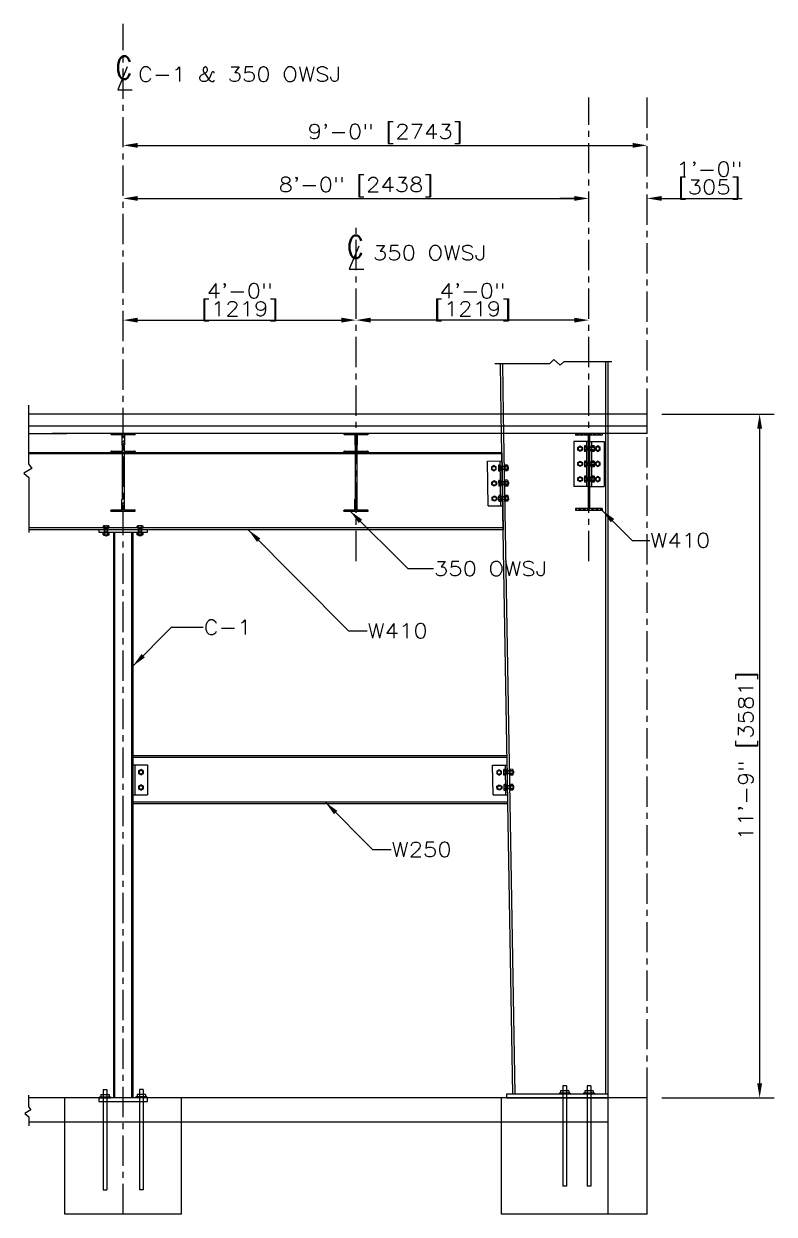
# Model space of a CAD drawing. Header units: inches. Extents: x -44 to 9761, y -1166 to 3580.
# Drawn here: x 7901.7 to 8056.4, y 2902.1 to 3147.6 of the extents above; entities that cross this region are included whole.
import ezdxf

# ---------------------------------------------------------------- set-up
doc = ezdxf.new("R2010")
doc.units = ezdxf.units.IN
doc.header["$MEASUREMENT"] = 0
doc.linetypes.add('CENTER', pattern=[2, 1.25, -0.25, 0.25, -0.25])
doc.linetypes.add('HIDDEN', pattern=[0.375, 0.25, -0.125])
doc.layers.get('0').update_dxf_attribs({"linetype": 'CONTINUOUS'})
doc.layers.get('DEFPOINTS').update_dxf_attribs({"linetype": 'CONTINUOUS'})
for name, color, linetype in [('Arch_Section_Truss', 45, 'CONTINUOUS'), ('C-241-1', 241, 'CONTINUOUS'), ('Center', 251, 'CENTER'), ('LAYER131A', 131, 'CONTINUOUS'), ('Section-Stiffener', 2, 'CONTINUOUS'), ('Struc_Section_BP', 135, 'CONTINUOUS'), ('Struc_Section_Conc', 71, 'CONTINUOUS'), ('Struc_Section_Dim', 5, 'CONTINUOUS'), ('Struc_Section_MachineBolt', 133, 'CONTINUOUS'), ('Struc_Section_PreEngCol', 150, 'CONTINUOUS'), ('Struc_Section_Steel', 11, 'CONTINUOUS'), ('Struc_Steel_Beam', 22, 'CONTINUOUS'), ('TEXT', 4, 'CONTINUOUS')]:
    doc.layers.add(name, color=color, linetype=linetype)
doc.styles.add('ROMANS', font='ROMANS.SHX', dxfattribs={"width": 0.8})
doc.styles.add('ROMANS-115', font='romans.shx', dxfattribs={"width": 1.15})
doc.dimstyles.new('48-ROMANS-115', dxfattribs={"dimtxt": 3, "dimasz": 3, "dimexe": 3, "dimexo": 3, "dimgap": 0.0625, "dimtad": 1, "dimdec": 4, "dimzin": 1, "dimdsep": 46, "dimlunit": 4, "dimtxsty": 'ROMANS-115', "dimcen": 0.0625, "dimclrd": 256, "dimclre": 256, "dimclrt": 256, "dimadec": 0, "dimazin": 0, "dimtfac": 1, "dimtdec": 4, "dimtofl": 0, "dimtmove": 0, "dimatfit": 0, "dimfxl": 1, "dimfrac": 2, "dimtolj": 1, "dimtzin": 0, "dimarcsym": 0})
doc.dimstyles.new('Copy of 48-ROMANS-115-BPV', dxfattribs={"dimtxt": 3, "dimasz": 3, "dimexe": 3, "dimexo": 3, "dimgap": 0.0625, "dimtad": 1, "dimdec": 4, "dimzin": 1, "dimdsep": 46, "dimlunit": 4, "dimtxsty": 'ROMANS-115', "dimcen": 0.0625, "dimclrd": 256, "dimclre": 256, "dimclrt": 256, "dimadec": 0, "dimazin": 0, "dimtfac": 1, "dimtdec": 4, "dimtofl": 0, "dimtmove": 0, "dimatfit": 0, "dimfxl": 1, "dimfrac": 2, "dimtolj": 1, "dimtzin": 0, "dimarcsym": 0})

# ---------------------------------------------------------------- blocks, each defined once
blk = doc.blocks.new('*D47')
at = {"layer": 'DEFPOINTS', "color": 0, "transparency": 16777216}
for p in [(8030.19, 3122.55), (7922.19, 3121.15), (8030.19, 3121.15)]:
    blk.add_point(p, dxfattribs=at)
at = {"layer": 'Struc_Section_Dim', "lineweight": -2, "transparency": 16777216}
blk.add_line((7925.19, 3122.55), (8027.19, 3122.55), dxfattribs=at)
at = {"layer": 'Struc_Section_Dim', "transparency": 16777216}
for points in [[(7925.19, 3123.05), (7925.19, 3122.05), (7922.19, 3122.55)], [(8027.19, 3123.05), (8027.19, 3122.05), (8030.19, 3122.55)]]:
    blk.add_solid(points, dxfattribs=at)
at = {"layer": 'Struc_Section_Dim', "transparency": 16777216, "insert": (7976.19, 3124.9), "char_height": 3, "attachment_point": 5, "style": 'ROMANS-115'}
blk.add_mtext('\\A1;9\'-0" [2743]', dxfattribs=at)
blk = doc.blocks.new('OWSJ')
at = {"layer": 'Arch_Section_Truss'}
h = blk.add_hatch(dxfattribs=at)
h.set_pattern_fill('STEEL', color=251, scale=8, style=0)
h.set_pattern_definition([(45, (-5931.7465, -886.3496), (-0.70710678, 0.70710678), []), (45, (-5931.7465, -885.8496), (-0.70710678, 0.70710678), [])])
h.paths.add_polyline_path([(-0.25, 13.62, 0.414214), (-0.12, 13.5), (0.12, 13.5, 0.414214), (0.25, 13.62), (0.25, 15.75), (2.37, 15.75, 0.414214), (2.5, 15.87), (2.5, 16), (-2.5, 16), (-2.5, 15.87, 0.414214), (-2.38, 15.75), (-0.25, 15.75)])
h.paths.add_polyline_path([(-0.25, 0.25), (-2.38, 0.25, 0.414214), (-2.5, 0.12), (-2.5, 0), (2.5, 0), (2.5, 0.12, 0.414214), (2.37, 0.25), (0.25, 0.25), (0.25, 2.37, 0.414214), (0.12, 2.5), (-0.12, 2.5, 0.414214), (-0.25, 2.37)])
at = {"layer": 'Arch_Section_Truss', "color": 140}
for p, q in [((-2.5, 16), (2.5, 16)), ((-2.5, 16), (-2.5, 15.87)), ((-2.38, 15.75), (-0.25, 15.75)), ((-0.25, 15.75), (-0.25, 13.62)), ((0.25, 15.75), (2.37, 15.75)), ((0.25, 15.75), (0.25, 13.62)), ((2.5, 16), (2.5, 15.87)), ((-2.38, 12.37), (-0.19, 12.37)), ((-0.19, 13.52), (-0.19, 2.48)), ((-0.19, 13.52), (-0.19, 12.37)), ((-0.12, 13.5), (0.12, 13.5)), ((0.19, 13.52), (0.19, 2.48)), ((0.19, 13.52), (0.19, 12.37)), ((0.19, 12.37), (2.37, 12.37)), ((-2.5, 12.25), (-2.5, 12)), ((-2.5, 12), (-0.19, 12)), ((0.19, 12), (2.5, 12)), ((2.5, 12.25), (2.5, 12)), ((-0.12, 2.5), (0.12, 2.5)), ((-2.5, 0), (-2.5, 0.12)), ((-2.5, 0), (2.5, 0)), ((-2.38, 0.25), (-0.25, 0.25)), ((-0.25, 0.25), (-0.25, 2.37)), ((0.25, 0.25), (0.25, 2.37)), ((0.25, 0.25), (2.37, 0.25)), ((2.5, 0), (2.5, 0.12))]:
    blk.add_line(p, q, dxfattribs=at)
for centre, start, end in [((-2.38, 15.87), 180, 270), ((2.37, 15.87), 270, 0), ((-2.38, 12.25), 90, 180), ((-0.12, 13.62), 180, 270), ((0.12, 13.62), 270, 0), ((2.37, 12.25), 0, 90), ((-0.12, 2.37), 90, 180), ((0.12, 2.37), 0, 90), ((-2.38, 0.12), 90, 180), ((2.37, 0.12), 0, 90)]:
    blk.add_arc(centre, 0.125, start, end, dxfattribs=at)
blk = doc.blocks.new('*D48')
at = {"layer": 'DEFPOINTS', "color": 0, "transparency": 16777216}
for p in [(7922.19, 3111.92), (8018.19, 3111.92), (8018.19, 3111.61)]:
    blk.add_point(p, dxfattribs=at)
at = {"layer": 'Struc_Section_Dim', "lineweight": -2, "transparency": 16777216}
blk.add_line((7925.19, 3111.61), (8015.19, 3111.61), dxfattribs=at)
at = {"layer": 'Struc_Section_Dim', "transparency": 16777216}
for points in [[(7925.19, 3112.11), (7925.19, 3111.11), (7922.19, 3111.61)], [(8015.19, 3112.11), (8015.19, 3111.11), (8018.19, 3111.61)]]:
    blk.add_solid(points, dxfattribs=at)
at = {"layer": 'Struc_Section_Dim', "transparency": 16777216, "insert": (7970.19, 3113.96), "char_height": 3, "attachment_point": 5, "style": 'ROMANS-115'}
blk.add_mtext('\\A1;8\'-0" [2438]', dxfattribs=at)
blk = doc.blocks.new('*D49')
at = {"layer": 'DEFPOINTS', "color": 0, "transparency": 16777216}
for p in [(8018.19, 3111.61), (8030.19, 3111.61), (8030.19, 3111.61)]:
    blk.add_point(p, dxfattribs=at)
at = {"layer": 'Struc_Section_Dim', "lineweight": -2, "transparency": 16777216}
for p, q in [((8015.19, 3111.61), (8012.19, 3111.61)), ((8033.19, 3111.61), (8049.78, 3111.61))]:
    blk.add_line(p, q, dxfattribs=at)
at = {"layer": 'Struc_Section_Dim', "transparency": 16777216}
for points in [[(8015.19, 3112.11), (8015.19, 3111.11), (8018.19, 3111.61)], [(8033.19, 3112.11), (8033.19, 3111.11), (8030.19, 3111.61)]]:
    blk.add_solid(points, dxfattribs=at)
at = {"layer": 'Struc_Section_Dim', "transparency": 16777216, "char_height": 3, "attachment_point": 5, "style": 'ROMANS-115'}
for s, insert in [('\\A1;1\'-0"', (8042.98, 3117.65)), ('\\A1;[305]', (8042.98, 3113.46))]:
    blk.add_mtext(s, dxfattribs=dict(at, insert=insert))
blk = doc.blocks.new('Hex Nut - 10 mm side')
at = {"color": 0, "linetype": 'Continuous'}
for p, q in [((-9.2, -6.8), (-9.2, 6.8)), ((-0.7, 9.1), (-8.5, 9.1)), ((-0.7, 4.5), (-8.5, 4.5)), ((0, -6.8), (0, 6.8)), ((-0.7, -4.5), (-8.5, -4.5)), ((-0.7, -9.1), (-8.5, -9.1))]:
    blk.add_line(p, q, dxfattribs=at)
for centre, radius, start, end in [((-5, 6.8), 4.19, 147.1328, 212.8672), ((6.6, 0), 15.7, 163.2214, 196.7786), ((-4.2, 6.8), 4.19, 327.1328, 32.8672), ((-15.7, 0), 15.7, 343.2214, 16.7787), ((-5, -6.8), 4.19, 147.1328, 212.8672), ((-4.2, -6.8), 4.19, 327.1328, 32.8672)]:
    blk.add_arc(centre, radius, start, end, dxfattribs=at)
blk = doc.blocks.new('MachBolt')
at = {"layer": 'C-241-1', "color": 133, "linetype": 'HIDDEN', "ltscale": 0.05}
for p, q in [((-0.6, 1.62), (-0.6, 1.97)), ((-0.6, 1.62), (0.6, 1.62)), ((-0.47, 1.62), (-0.6, 1.62)), ((-0.47, 1.58), (-0.47, 1.62)), ((-0.47, 1.58), (0.47, 1.58)), ((-0.45, 2.01), (0.45, 2.01)), ((-0.32, 1.44), (0.32, 1.44)), ((-0.32, 0.11), (0.32, 0.11)), ((-0.22, 0), (-0.32, 0.11)), ((-0.3, 1.62), (-0.3, 1.97)), ((-0.22, 0), (0.22, 0)), ((0.22, 0), (0.32, 0.11)), ((0.3, 1.62), (0.3, 1.97)), ((0.47, 1.62), (0.6, 1.62)), ((0.47, 1.58), (0.47, 1.62)), ((0.6, 1.62), (0.6, 1.97))]:
    blk.add_line(p, q, dxfattribs=at)
at = {"layer": 'C-241-1', "color": 133, "linetype": 'HIDDEN', "ltscale": 0.5}
for p, q in [((-0.32, 0.11), (-0.32, 1.58)), ((-0.22, 0.11), (-0.22, 1.44)), ((0.22, 0.11), (0.22, 1.44)), ((0.32, 0.11), (0.32, 1.58))]:
    blk.add_line(p, q, dxfattribs=at)
at = {"layer": 'C-241-1', "color": 133, "linetype": 'HIDDEN', "ltscale": 0.05}
for centre, radius, start, end in [((-0.45, 1.74), 0.275, 57.1328, 122.8672), ((0, 0.98), 1.03, 73.2213, 106.7787), ((0.45, 1.74), 0.275, 57.1328, 122.8672)]:
    blk.add_arc(centre, radius, start, end, dxfattribs=at)
at = {"layer": 'C-241-1', "color": 133, "linetype": 'HIDDEN', "ltscale": 0.05, "xscale": 0.0656166666658464, "yscale": 0.0656166666658464, "zscale": 0.0656166666658464, "rotation": 270}
blk.add_blockref('Hex Nut - 10 mm side', (0, 0.11), dxfattribs=at)
blk = doc.blocks.new('outstandingconn1')
at = {"layer": 'Struc_Section_MachineBolt', "ltscale": 2}
for points in [[(1.2, 4.36), (1.69, 4.08), (2.18, 4.36), (2.18, 4.92), (1.69, 5.2), (1.2, 4.92)], [(1.2, 1.22), (1.69, 0.94), (2.18, 1.22), (2.18, 1.78), (1.69, 2.06), (1.2, 1.78)]]:
    blk.add_lwpolyline(points, close=True, dxfattribs=at)
for centre in [(1.69, 4.64), (1.69, 1.5)]:
    blk.add_circle(centre, 0.375, dxfattribs=at)
at = {"layer": 'Struc_Section_Steel', "color": 131, "ltscale": 2}
for p, q in [((0, 6.14), (3, 6.14)), ((0, 6.14), (0, 0)), ((0.38, 6.14), (0.38, 0)), ((3, 6.14), (3, 0)), ((0, 0), (3, 0))]:
    blk.add_line(p, q, dxfattribs=at)
blk = doc.blocks.new('outstandingconn2')
at = {"layer": 'Struc_Section_MachineBolt', "ltscale": 2}
for points in [[(-1.2, 7.5), (-1.69, 7.22), (-2.18, 7.5), (-2.18, 8.06), (-1.69, 8.34), (-1.2, 8.06)], [(-1.2, 4.36), (-1.69, 4.08), (-2.18, 4.36), (-2.18, 4.92), (-1.69, 5.2), (-1.2, 4.92)], [(-1.2, 1.22), (-1.69, 0.94), (-2.18, 1.22), (-2.18, 1.78), (-1.69, 2.06), (-1.2, 1.78)]]:
    blk.add_lwpolyline(points, close=True, dxfattribs=at)
for centre in [(-1.69, 7.78), (-1.69, 4.64), (-1.69, 1.5)]:
    blk.add_circle(centre, 0.375, dxfattribs=at)
at = {"layer": 'Struc_Section_Steel', "color": 131, "ltscale": 2}
for p, q in [((-3, 9.28), (-3, 0)), ((0, 9.28), (-3, 9.28)), ((-0.38, 9.28), (-0.38, 0)), ((0, 9.28), (0, 0)), ((0, 0), (-3, 0))]:
    blk.add_line(p, q, dxfattribs=at)
blk = doc.blocks.new('CLMARK')
at = {"layer": 'TEXT'}
for p, q in [((1.52, 4.57), (-3.55, -7.61)), ((-3.55, -7.61), (4.06, -7.61))]:
    blk.add_line(p, q, dxfattribs=at)
at = {"layer": 'TEXT', "style": 'ROMANS', "width": 0.8}
blk.add_text('C', height=12, dxfattribs=at).set_placement((-4.59, -1.9))
blk = doc.blocks.new('*D18')
at = {"layer": 'DEFPOINTS', "color": 0, "transparency": 16777216}
for p in [(7970.19, 3086.51), (7922.19, 3083.05), (7970.19, 3083.05)]:
    blk.add_point(p, dxfattribs=at)
at = {"layer": 'Struc_Section_Dim', "lineweight": -2, "transparency": 16777216}
blk.add_line((7925.19, 3086.51), (7967.19, 3086.51), dxfattribs=at)
at = {"layer": 'Struc_Section_Dim', "transparency": 16777216}
for points in [[(7925.19, 3087.01), (7925.19, 3086.01), (7922.19, 3086.51)], [(7967.19, 3087.01), (7967.19, 3086.01), (7970.19, 3086.51)]]:
    blk.add_solid(points, dxfattribs=at)
at = {"layer": 'Struc_Section_Dim', "transparency": 16777216, "char_height": 3, "attachment_point": 5, "style": 'ROMANS-115'}
for s, insert in [('\\A1;4\'-0"', (7946.19, 3092.55)), ('\\A1;[1219]', (7946.19, 3088.36))]:
    blk.add_mtext(s, dxfattribs=dict(at, insert=insert))
blk = doc.blocks.new('*D19')
at = {"layer": 'DEFPOINTS', "color": 0, "transparency": 16777216}
for p in [(7970.19, 3086.51), (7970.19, 3083.05), (8018.19, 3083.05)]:
    blk.add_point(p, dxfattribs=at)
at = {"layer": 'Struc_Section_Dim', "lineweight": -2, "transparency": 16777216}
blk.add_line((8015.19, 3086.51), (7973.19, 3086.51), dxfattribs=at)
at = {"layer": 'Struc_Section_Dim', "transparency": 16777216}
for points in [[(7973.19, 3087.01), (7973.19, 3086.01), (7970.19, 3086.51)], [(8015.19, 3087.01), (8015.19, 3086.01), (8018.19, 3086.51)]]:
    blk.add_solid(points, dxfattribs=at)
at = {"layer": 'Struc_Section_Dim', "transparency": 16777216, "char_height": 3, "attachment_point": 5, "style": 'ROMANS-115'}
for s, insert in [('\\A1;4\'-0"', (7994.19, 3092.55)), ('\\A1;[1219]', (7994.19, 3088.36))]:
    blk.add_mtext(s, dxfattribs=dict(at, insert=insert))
blk = doc.blocks.new('*D29')
at = {"layer": 'DEFPOINTS', "color": 0, "transparency": 16777216}
for p in [(8030.19, 3067.14), (8030.19, 2926.14), (8053.37, 2926.14)]:
    blk.add_point(p, dxfattribs=at)
at = {"layer": 'Section-Stiffener', "lineweight": -2, "transparency": 16777216}
for p, q in [((8033.19, 3067.14), (8056.37, 3067.14)), ((8053.37, 3064.14), (8053.37, 2929.14)), ((8033.19, 2926.14), (8056.37, 2926.14))]:
    blk.add_line(p, q, dxfattribs=at)
at = {"layer": 'Section-Stiffener', "transparency": 16777216}
for points in [[(8052.87, 3064.14), (8053.87, 3064.14), (8053.37, 3067.14)], [(8052.87, 2929.14), (8053.87, 2929.14), (8053.37, 2926.14)]]:
    blk.add_solid(points, dxfattribs=at)
at = {"layer": 'Section-Stiffener', "transparency": 16777216, "insert": (8051.02, 2996.64), "char_height": 3, "attachment_point": 5, "rotation": 90, "style": 'ROMANS-115'}
blk.add_mtext('\\A1;11\'-9" [3581]', dxfattribs=at)

msp = doc.modelspace()

# ---------------------------------------------------------------- hatches: boundary and pattern name
at = {"layer": 'Struc_Steel_Beam'}
h = msp.add_hatch(dxfattribs=at)
h.set_pattern_fill('STEEL', color=256, scale=5, style=0)
h.set_pattern_definition([(135, (8178.1083, 3079.0992), (0.4419417, 0.4419417), []), (135, (8178.1083, 3079.4117), (0.4419417, 0.4419417), [])])
h.paths.add_polyline_path([(8020.93554, 3063.1448), (8020.93554, 3062.7698), (8018.31054, 3062.7698), (8018.31054, 3047.6448), (8020.93554, 3047.6448), (8020.93554, 3047.2698), (8018.18554, 3047.2698), (8018.18554, 3063.1448)])
h.paths.add_polyline_path([(8015.43554, 3062.7698), (8015.43554, 3063.1448), (8018.18554, 3063.1448), (8018.18554, 3047.2698), (8015.43554, 3047.2698), (8015.43554, 3047.6448), (8018.06054, 3047.6448), (8018.06054, 3062.7698)])

# ---------------------------------------------------------------- linework, layer by layer
at = {"layer": 'C-241-1', "ltscale": 0.05}
for p, q in [((8017.25736, 3060.44225), (8017.25736, 3059.54736)), ((8017.64679, 3060.5914), (8017.30136, 3060.5914)), ((8017.64679, 3060.2931), (8017.30136, 3060.2931)), ((8017.64679, 3059.69651), (8017.30136, 3059.69651)), ((8017.64679, 3059.39821), (8017.30136, 3059.39821)), ((8017.64679, 3060.5914), (8017.64679, 3059.39821)), ((8017.64679, 3060.46626), (8017.64679, 3060.5914)), ((8017.68554, 3060.46626), (8017.64679, 3060.46626)), ((8017.64679, 3059.52335), (8017.64679, 3059.39821)), ((8017.68554, 3059.52335), (8017.64679, 3059.52335)), ((8017.68554, 3060.46626), (8017.68554, 3059.52335)), ((8017.83085, 3060.31772), (8017.83085, 3059.67189)), ((8019.28617, 3060.31772), (8019.28617, 3059.67189)), ((8019.39273, 3060.21116), (8019.28617, 3060.31772)), ((8019.39273, 3059.77845), (8019.28617, 3059.67189)), ((8019.39273, 3060.21116), (8019.39273, 3059.77845)), ((7999.52481, 3056.42959), (7999.54009, 3055.53483)), ((7999.91164, 3056.58537), (7999.56625, 3056.57947)), ((7999.91673, 3056.28711), (7999.57135, 3056.28122)), ((7999.91164, 3056.58537), (7999.93201, 3055.39235)), ((7999.91378, 3056.46025), (7999.91164, 3056.58537)), ((7999.95252, 3056.46091), (7999.91378, 3056.46025)), ((7999.95252, 3056.46091), (7999.96862, 3055.51813)), ((8000.10035, 3056.31487), (8000.11137, 3055.66913)), ((8001.43047, 3056.33758), (8001.44149, 3055.69185)), ((8001.53883, 3056.23286), (8001.43047, 3056.33758)), ((8001.53883, 3056.23286), (8001.54622, 3055.80021)), ((8017.25736, 3057.30225), (8017.25736, 3056.40736)), ((8017.64679, 3057.4514), (8017.30136, 3057.4514)), ((8017.64679, 3057.1531), (8017.30136, 3057.1531)), ((8017.64679, 3056.55651), (8017.30136, 3056.55651)), ((8017.64679, 3056.25821), (8017.30136, 3056.25821)), ((8017.64679, 3057.4514), (8017.64679, 3056.25821)), ((8017.64679, 3057.32626), (8017.64679, 3057.4514)), ((8017.68554, 3057.32626), (8017.64679, 3057.32626)), ((8017.64679, 3056.38335), (8017.64679, 3056.25821)), ((8017.68554, 3056.38335), (8017.64679, 3056.38335)), ((8017.68554, 3057.32626), (8017.68554, 3056.38335)), ((8017.83085, 3057.17772), (8017.83085, 3056.53189)), ((8019.28617, 3057.17772), (8019.28617, 3056.53189)), ((8019.39273, 3057.07116), (8019.28617, 3057.17772)), ((8019.39273, 3056.63845), (8019.28617, 3056.53189)), ((8019.39273, 3057.07116), (8019.39273, 3056.63845)), ((7999.92692, 3055.69061), (7999.58153, 3055.68471)), ((7999.93201, 3055.39235), (7999.58662, 3055.38645)), ((7999.96862, 3055.51813), (7999.92988, 3055.51747)), ((7999.92988, 3055.51747), (7999.93201, 3055.39235)), ((8001.54622, 3055.80021), (8001.44149, 3055.69185)), ((8017.25736, 3054.16225), (8017.25736, 3053.26736)), ((8017.64679, 3054.3114), (8017.30136, 3054.3114)), ((8017.64679, 3054.0131), (8017.30136, 3054.0131)), ((8017.64679, 3054.3114), (8017.64679, 3053.11821)), ((8017.64679, 3054.18626), (8017.64679, 3054.3114)), ((8017.68554, 3054.18626), (8017.64679, 3054.18626)), ((8017.68554, 3054.18626), (8017.68554, 3053.24335)), ((8017.83085, 3054.03772), (8017.83085, 3053.39189)), ((8019.28617, 3054.03772), (8019.28617, 3053.39189)), ((8019.39273, 3053.93116), (8019.28617, 3054.03772)), ((8019.39273, 3053.93116), (8019.39273, 3053.49845)), ((7999.57816, 3053.30505), (7999.59344, 3052.41029)), ((7999.96499, 3053.46082), (7999.61961, 3053.45492)), ((7999.97009, 3053.16257), (7999.6247, 3053.15667)), ((7999.98027, 3052.56606), (7999.63489, 3052.56016)), ((7999.98537, 3052.26781), (7999.63998, 3052.26191)), ((7999.96499, 3053.46082), (7999.98537, 3052.26781)), ((7999.96713, 3053.3357), (7999.96499, 3053.46082)), ((8000.00587, 3053.33637), (7999.96713, 3053.3357)), ((8000.02197, 3052.39359), (7999.98323, 3052.39293)), ((7999.98323, 3052.39293), (7999.98537, 3052.26781)), ((8000.00587, 3053.33637), (8000.02197, 3052.39359)), ((8000.1537, 3053.19033), (8000.16473, 3052.54459)), ((8001.48382, 3053.21304), (8001.49485, 3052.5673)), ((8001.59219, 3053.10831), (8001.48382, 3053.21304)), ((8001.59957, 3052.67567), (8001.49485, 3052.5673)), ((8001.59219, 3053.10831), (8001.59957, 3052.67567)), ((8017.64679, 3053.41651), (8017.30136, 3053.41651)), ((8017.64679, 3053.11821), (8017.30136, 3053.11821)), ((8017.64679, 3053.24335), (8017.64679, 3053.11821)), ((8017.68554, 3053.24335), (8017.64679, 3053.24335)), ((8019.39273, 3053.49845), (8019.28617, 3053.39189)), ((7999.64679, 3049.28574), (7999.63151, 3050.1805)), ((8000.01835, 3050.33628), (7999.67296, 3050.33038)), ((8000.02344, 3050.03802), (7999.67805, 3050.03213)), ((8000.03363, 3049.44152), (7999.68824, 3049.43562)), ((8000.03872, 3049.14326), (7999.69333, 3049.13737)), ((8000.03872, 3049.14326), (8000.01835, 3050.33628)), ((8000.02048, 3050.21116), (8000.01835, 3050.33628)), ((8000.05923, 3050.21182), (8000.02048, 3050.21116)), ((8000.07533, 3049.26904), (8000.03658, 3049.26838)), ((8000.03658, 3049.26838), (8000.03872, 3049.14326)), ((8000.07533, 3049.26904), (8000.05923, 3050.21182)), ((8000.21808, 3049.42004), (8000.20706, 3050.06578)), ((8001.5482, 3049.44276), (8001.53717, 3050.08849)), ((8001.64554, 3049.98377), (8001.53717, 3050.08849)), ((8001.65293, 3049.55112), (8001.5482, 3049.44276)), ((8001.65293, 3049.55112), (8001.64554, 3049.98377)), ((7925.08895, 3043.68355), (7925.08895, 3044.02899)), ((7926.13299, 3044.07299), (7925.2381, 3044.07299)), ((7925.38725, 3043.68355), (7925.38725, 3044.02899)), ((7925.98384, 3043.68355), (7925.98384, 3044.02899)), ((7926.28214, 3043.68355), (7926.28214, 3044.02899)), ((7926.28214, 3043.68355), (7925.08895, 3043.68355)), ((7925.21409, 3043.68355), (7925.08895, 3043.68355)), ((7925.21409, 3043.6448), (7925.21409, 3043.68355)), ((7926.157, 3043.6448), (7925.21409, 3043.6448)), ((7926.00846, 3043.49949), (7925.36263, 3043.49949)), ((7926.00846, 3042.16918), (7925.36263, 3042.16918)), ((7925.46919, 3042.06262), (7925.36263, 3042.16918)), ((7925.9019, 3042.06262), (7925.46919, 3042.06262)), ((7925.9019, 3042.06262), (7926.00846, 3042.16918)), ((7926.157, 3043.68355), (7926.28214, 3043.68355)), ((7926.157, 3043.6448), (7926.157, 3043.68355)), ((8000.5959, 2993.7039), (8000.61117, 2992.80914)), ((8000.98273, 2993.85968), (8000.63734, 2993.85378)), ((8000.98782, 2993.56143), (8000.64244, 2993.55553)), ((8000.99801, 2992.96492), (8000.65262, 2992.95902)), ((8001.0031, 2992.66667), (8000.65771, 2992.66077)), ((8000.98273, 2993.85968), (8001.0031, 2992.66667)), ((8000.98487, 2993.73456), (8000.98273, 2993.85968)), ((8001.02361, 2993.73522), (8000.98487, 2993.73456)), ((8001.03971, 2992.79245), (8001.00096, 2992.79178)), ((8001.00096, 2992.79178), (8001.0031, 2992.66667)), ((8001.02361, 2993.73522), (8001.03971, 2992.79245)), ((8001.17144, 2993.58918), (8001.18246, 2992.94345)), ((8002.50156, 2993.6119), (8002.51258, 2992.96616)), ((8002.60992, 2993.50717), (8002.50156, 2993.6119)), ((8002.61731, 2993.07453), (8002.51258, 2992.96616)), ((8002.60992, 2993.50717), (8002.61731, 2993.07453)), ((8000.64925, 2990.57936), (8000.66453, 2989.6846)), ((8001.03608, 2990.73514), (8000.6907, 2990.72924)), ((8001.04118, 2990.43688), (8000.69579, 2990.43098)), ((8001.05136, 2989.84037), (8000.70598, 2989.83448)), ((8001.03608, 2990.73514), (8001.05646, 2989.54212)), ((8001.03822, 2990.61002), (8001.03608, 2990.73514)), ((8001.07696, 2990.61068), (8001.03822, 2990.61002)), ((8001.07696, 2990.61068), (8001.09306, 2989.6679)), ((8001.22479, 2990.46464), (8001.23582, 2989.8189)), ((8002.55491, 2990.48735), (8002.56594, 2989.84161)), ((8002.66328, 2990.38263), (8002.55491, 2990.48735)), ((8002.67066, 2989.94998), (8002.56594, 2989.84161)), ((8002.66328, 2990.38263), (8002.67066, 2989.94998)), ((8001.05646, 2989.54212), (8000.71107, 2989.53622)), ((8001.09306, 2989.6679), (8001.05432, 2989.66724)), ((8001.05432, 2989.66724), (8001.05646, 2989.54212))]:
    msp.add_line(p, q, dxfattribs=at)
at = {"layer": 'C-241-1', "ltscale": 0.5}
for p, q in [((8019.28617, 3060.31772), (8017.68554, 3060.31772)), ((8019.28617, 3059.67189), (8017.68554, 3059.67189)), ((8019.28617, 3060.21116), (8017.83085, 3060.21116)), ((8019.28617, 3059.77845), (8017.83085, 3059.77845)), ((8001.43047, 3056.33758), (7999.95506, 3056.31239)), ((8001.43229, 3056.23104), (8000.10217, 3056.20832)), ((8019.28617, 3057.17772), (8017.68554, 3057.17772)), ((8019.28617, 3056.53189), (8017.68554, 3056.53189)), ((8019.28617, 3057.07116), (8017.83085, 3057.07116)), ((8019.28617, 3056.63845), (8017.83085, 3056.63845)), ((8001.44149, 3055.69185), (7999.96608, 3055.66665)), ((8001.43967, 3055.79839), (8000.10956, 3055.77568)), ((8019.28617, 3054.03772), (8017.68554, 3054.03772)), ((8019.28617, 3053.93116), (8017.83085, 3053.93116)), ((8001.48382, 3053.21304), (8000.00841, 3053.18785)), ((8001.49485, 3052.5673), (8000.01944, 3052.54211)), ((8001.48564, 3053.10649), (8000.15552, 3053.08378)), ((8001.49303, 3052.67385), (8000.16291, 3052.65114)), ((8019.28617, 3053.39189), (8017.68554, 3053.39189)), ((8019.28617, 3053.49845), (8017.83085, 3053.49845)), ((8001.53717, 3050.08849), (8000.06176, 3050.0633)), ((8001.5482, 3049.44276), (8000.07279, 3049.41756)), ((8001.53899, 3049.98195), (8000.20888, 3049.95924)), ((8001.54638, 3049.5493), (8000.21626, 3049.52659)), ((7925.36263, 3042.16918), (7925.36263, 3043.6448)), ((7925.46919, 3042.16918), (7925.46919, 3043.49949)), ((7925.9019, 3042.16918), (7925.9019, 3043.49949)), ((7926.00846, 3042.16918), (7926.00846, 3043.6448)), ((8002.50156, 2993.6119), (8001.02615, 2993.5867)), ((8002.51258, 2992.96616), (8001.03717, 2992.94097)), ((8002.50337, 2993.50535), (8001.17326, 2993.48264)), ((8002.51076, 2993.07271), (8001.18064, 2993.04999)), ((8002.55491, 2990.48735), (8001.0795, 2990.46216)), ((8002.56594, 2989.84161), (8001.09053, 2989.81642)), ((8002.55673, 2990.38081), (8001.22661, 2990.35809)), ((8002.56412, 2989.94816), (8001.234, 2989.92545))]:
    msp.add_line(p, q, dxfattribs=at)
at = {"layer": 'C-241-1'}
for p, q in [((8012.80946, 2928.61645), (8012.80946, 2927.57522)), ((8013.56163, 2928.61645), (8012.80946, 2928.61645)), ((8013.56163, 2928.61645), (8013.56163, 2927.57522)), ((8017.80946, 2928.61645), (8017.80946, 2927.57522)), ((8018.56163, 2928.61645), (8017.80946, 2928.61645)), ((8018.56163, 2928.61645), (8018.56163, 2927.57522)), ((7917.31461, 2926.33037), (7919.55647, 2926.33037)), ((7917.31461, 2926.33037), (7917.31461, 2926.1448)), ((7917.31461, 2926.1448), (7919.55647, 2926.1448)), ((7917.56461, 2926.82522), (7919.30647, 2926.82522)), ((7917.56461, 2926.82522), (7917.56461, 2926.33037)), ((7918.05946, 2927.86645), (7918.05946, 2926.82522)), ((7918.05946, 2927.86645), (7918.81163, 2927.86645)), ((7918.81163, 2927.86645), (7918.81163, 2926.82522)), ((7919.30647, 2926.82522), (7919.30647, 2926.33037)), ((7919.55647, 2926.33037), (7919.55647, 2926.1448)), ((7927.05647, 2926.33037), (7924.81461, 2926.33037)), ((7924.81461, 2926.33037), (7924.81461, 2926.1448)), ((7927.05647, 2926.1448), (7924.81461, 2926.1448)), ((7926.80647, 2926.82522), (7925.06461, 2926.82522)), ((7925.06461, 2926.82522), (7925.06461, 2926.33037)), ((7925.55946, 2927.86645), (7925.55946, 2926.82522)), ((7926.31163, 2927.86645), (7925.55946, 2927.86645)), ((7926.31163, 2927.86645), (7926.31163, 2926.82522)), ((7926.80647, 2926.82522), (7926.80647, 2926.33037)), ((7927.05647, 2926.33037), (7927.05647, 2926.1448)), ((8014.30647, 2927.08037), (8012.06461, 2927.08037)), ((8012.06461, 2927.08037), (8012.06461, 2926.8948)), ((8014.30647, 2926.8948), (8012.06461, 2926.8948)), ((8014.05647, 2927.57522), (8012.31461, 2927.57522)), ((8012.31461, 2927.57522), (8012.31461, 2927.08037)), ((8014.05647, 2927.57522), (8014.05647, 2927.08037)), ((8014.30647, 2927.08037), (8014.30647, 2926.8948)), ((8019.30647, 2927.08037), (8017.06461, 2927.08037)), ((8017.06461, 2927.08037), (8017.06461, 2926.8948)), ((8019.30647, 2926.8948), (8017.06461, 2926.8948)), ((8019.05647, 2927.57522), (8017.31461, 2927.57522)), ((8017.31461, 2927.57522), (8017.31461, 2927.08037)), ((8019.05647, 2927.57522), (8019.05647, 2927.08037)), ((8019.30647, 2927.08037), (8019.30647, 2926.8948))]:
    msp.add_line(p, q, dxfattribs=at)
at = {"layer": 'C-241-1', "ltscale": 10}
for p, q in [((7918.05946, 2926.82522), (7918.05946, 2907.1448)), ((7918.81163, 2926.82522), (7918.81163, 2907.1448)), ((7925.55946, 2926.82522), (7925.55946, 2907.1448)), ((7926.31163, 2926.82522), (7926.31163, 2907.1448)), ((8012.80946, 2927.57522), (8012.80946, 2907.8948)), ((8013.56163, 2927.57522), (8013.56163, 2907.8948)), ((8017.80946, 2927.57522), (8017.80946, 2907.8948)), ((8018.56163, 2927.57522), (8018.56163, 2907.8948)), ((8013.56163, 2907.8948), (8012.80946, 2907.8948)), ((8018.56163, 2907.8948), (8017.80946, 2907.8948))]:
    msp.add_line(p, q, dxfattribs=at)
at = {"layer": 'C-241-1', "ltscale": 2}
for p, q in [((7918.05946, 2907.1448), (7918.81163, 2907.1448)), ((7926.31163, 2907.1448), (7925.55946, 2907.1448))]:
    msp.add_line(p, q, dxfattribs=at)
at = {"layer": 'C-241-1', "ltscale": 0.05}
for centre, radius, start, end in [((8017.53218, 3060.44225), 0.27482, 147.13278, 212.86722), ((8018.29069, 3059.9948), 1.03333, 163.22135, 196.77865), ((8017.53218, 3059.54736), 0.27482, 147.13278, 212.86722), ((7999.79959, 3056.43428), 0.27482, 148.1110547, 213.8454947), ((8000.56563, 3055.99985), 1.03333, 164.1996247, 197.7569247), ((8017.53218, 3057.30225), 0.27482, 147.13278, 212.86722), ((8018.29069, 3056.8548), 1.03333, 163.22135, 196.77865), ((8017.53218, 3056.40736), 0.27482, 147.13278, 212.86722), ((7999.81487, 3055.53952), 0.27482, 148.1110547, 213.8454947), ((8017.53218, 3054.16225), 0.27482, 147.13278, 212.86722), ((8018.29069, 3053.7148), 1.03333, 163.22135, 196.77865), ((7999.85294, 3053.30974), 0.27482, 148.1110547, 213.8454947), ((8000.61898, 3052.87531), 1.03333, 164.1996247, 197.7569247), ((7999.86822, 3052.41498), 0.27482, 148.1110547, 213.8454947), ((8017.53218, 3053.26736), 0.27482, 147.13278, 212.86722), ((7999.9063, 3050.18519), 0.27482, 148.1110547, 213.8454947), ((8000.67233, 3049.75076), 1.03333, 164.1996247, 197.7569247), ((7999.92158, 3049.29043), 0.27482, 148.1110547, 213.8454947), ((7925.2381, 3043.79817), 0.27482, 57.13278, 122.86722), ((7925.68554, 3043.03966), 1.03333, 73.22135, 106.77865), ((7926.13299, 3043.79817), 0.27482, 57.13278, 122.86722), ((8000.87068, 2993.7086), 0.27482, 148.1110547, 213.8454947), ((8001.63672, 2993.27417), 1.03333, 164.1996247, 197.7569247), ((8000.88596, 2992.81384), 0.27482, 148.1110547, 213.8454947), ((8000.92403, 2990.58405), 0.27482, 148.1110547, 213.8454947), ((8001.69007, 2990.14962), 1.03333, 164.1996247, 197.7569247), ((8000.93931, 2989.68929), 0.27482, 148.1110547, 213.8454947)]:
    msp.add_arc(centre, radius, start, end, dxfattribs=at)
at = {"layer": 'Center', "ltscale": 5}
for p, q in [((7922.18554, 2902.1448), (7922.18554, 3147.61427)), ((8018.18554, 3036.78396), (8018.18554, 3132.40622)), ((8030.18554, 2926.1448), (8030.18554, 3132.40622)), ((7970.18554, 3036.78396), (7970.18554, 3105.69064))]:
    msp.add_line(p, q, dxfattribs=at)
at = {"layer": 'LAYER131A'}
for p, q in [((7920.18554, 3042.7698), (7920.18554, 2926.1448)), ((7924.18554, 3042.7698), (7924.18554, 2926.1448))]:
    msp.add_line(p, q, dxfattribs=at)
at = {"layer": 'Struc_Section_BP', "ltscale": 2}
for points in [[(7917.18554, 3042.7698), (7927.18554, 3042.7698), (7927.18554, 3043.2698), (7917.18554, 3043.2698)], [(7917.18554, 2925.3948), (7927.18554, 2925.3948), (7927.18554, 2926.1448), (7917.18554, 2926.1448)], [(8001.18554, 2926.1448), (8022.18554, 2926.1448), (8022.18554, 2926.8948), (8001.18554, 2926.8948)]]:
    msp.add_lwpolyline(points, close=True, dxfattribs=at)
at = {"layer": 'Struc_Section_Conc', "ltscale": 2}
for p, q in [((8030.18554, 3067.1448), (7902.71096, 3067.1448)), ((8030.18554, 3063.1448), (8030.18554, 3067.1448)), ((7902.71096, 3063.1448), (7910.61025, 3063.1448)), ((8030.18554, 3063.1448), (7907.5931, 3063.1448))]:
    msp.add_line(p, q, dxfattribs=at)
at = {"layer": 'Struc_Section_Conc', "ltscale": 20}
msp.add_line((8030.18554, 3064.6448), (7902.71096, 3064.6448), dxfattribs=at)
at = {"layer": 'Struc_Section_Dim', "ltscale": 2}
for p, q in [((8010.15154, 3077.59981), (8010.95511, 3078.40253)), ((8010.95511, 3078.40253), (8012.27006, 3077.23494)), ((7998.8129, 3077.59981), (8010.15154, 3077.59981)), ((8012.27006, 3077.23494), (8013.07364, 3077.96468)), ((8013.07364, 3077.96468), (8022.89161, 3077.96468)), ((7902.71096, 3068.98626), (7902.71096, 3056.84295)), ((7902.71096, 3056.84295), (7903.39344, 3055.9133)), ((7903.39344, 3055.9133), (7901.71827, 3054.92168)), ((7901.71827, 3054.92168), (7902.773, 3054.054)), ((7902.773, 3054.054), (7902.773, 3042.74565)), ((7902.71096, 2926.72012), (7902.71096, 2924.31074)), ((8030.18554, 2926.1448), (7902.71096, 2926.1448)), ((8022.18554, 2902.1448), (8022.18554, 2926.1448)), ((8030.18554, 2902.1448), (8030.18554, 2926.1448)), ((7903.18404, 2923.66632), (7901.92766, 2922.9226)), ((7902.71096, 2924.31074), (7903.18404, 2923.66632)), ((7901.92766, 2922.9226), (7902.773, 2922.22719)), ((7902.773, 2922.22719), (7902.773, 2920.35241)), ((8022.18554, 2921.1448), (7902.773, 2921.1448)), ((7910.18554, 2902.1448), (7910.18554, 2921.1448)), ((7934.18554, 2902.1448), (7934.18554, 2921.1448)), ((8000.18554, 2902.1448), (8000.18554, 2921.1448)), ((7934.18554, 2902.1448), (7910.18554, 2902.1448)), ((8022.18554, 2902.1448), (8000.18554, 2902.1448)), ((8030.18554, 2902.1448), (8022.18554, 2902.1448))]:
    msp.add_line(p, q, dxfattribs=at)
at = {"layer": 'Struc_Section_Dim', "ltscale": 5}
for p, q in [((7910.18554, 2921.1448), (7910.18554, 2926.1448)), ((7934.18554, 2921.1448), (7934.18554, 2926.1448)), ((8000.18554, 2921.1448), (8000.18554, 2926.1448))]:
    msp.add_line(p, q, dxfattribs=at)
at = {"layer": 'Struc_Section_MachineBolt', "ltscale": 2}
for points in [[(7998.12042, 3055.68407), (7998.60952, 3055.40169), (7999.09861, 3055.68407), (7999.09861, 3056.24883), (7998.60952, 3056.53121), (7998.12042, 3056.24883)], [(7998.16442, 3053.10742), (7998.64359, 3053.40633), (7999.14204, 3053.14082), (7999.16132, 3052.57639), (7998.68215, 3052.27748), (7998.1837, 3052.54299)], [(7998.21778, 3049.98288), (7998.69694, 3050.28179), (7999.19539, 3050.01627), (7999.21468, 3049.45185), (7998.73551, 3049.15293), (7998.23706, 3049.41845)], [(7999.19151, 2992.95839), (7999.68061, 2992.67601), (8000.1697, 2992.95839), (8000.1697, 2993.52314), (7999.68061, 2993.80552), (7999.19151, 2993.52314)], [(7999.23551, 2990.38174), (7999.71468, 2990.68065), (8000.21313, 2990.41513), (8000.23241, 2989.8507), (7999.75324, 2989.55179), (7999.25479, 2989.81731)]]:
    msp.add_lwpolyline(points, close=True, dxfattribs=at)
for centre in [(7998.60952, 3055.96645), (7998.66287, 3052.84191), (7998.71623, 3049.71736), (7999.68061, 2993.24076), (7999.73396, 2990.11622)]:
    msp.add_circle(centre, 0.375, dxfattribs=at)
at = {"layer": 'Struc_Section_PreEngCol', "ltscale": 5}
for p, q in [((8000.10638, 3067.1448), (7999.95891, 3077.59981)), ((8000.60646, 3067.1448), (8000.45898, 3077.59981)), ((8021.68554, 3067.1448), (8021.68554, 3077.96468)), ((8022.18554, 3067.1448), (8022.18554, 3077.96468)), ((8000.17469, 3063.1448), (8000.10638, 3067.1448)), ((8000.67476, 3063.1448), (8000.60646, 3067.1448)), ((8021.68554, 3063.1448), (8021.68554, 3067.1448)), ((8022.18554, 3063.1448), (8022.18554, 3067.1448)), ((8002.50126, 2926.8948), (8000.17469, 3063.1448)), ((8003.00133, 2926.8948), (8000.67476, 3063.1448)), ((8021.68554, 2926.8948), (8021.68554, 3063.1448)), ((8022.18554, 2926.8948), (8022.18554, 3063.1448)), ((8000.05414, 3048.23999), (7999.89622, 3057.48864)), ((8001.07188, 2988.63885), (8000.96731, 2994.76295))]:
    msp.add_line(p, q, dxfattribs=at)
at = {"layer": 'Struc_Section_Steel', "ltscale": 2}
for p, q in [((8000.24299, 3059.1448), (8000.51407, 3043.2698)), ((7997.2716, 3057.44382), (8000.27116, 3057.49504)), ((7997.42953, 3048.19517), (7997.2716, 3057.44382)), ((7997.42953, 3048.19517), (8000.42909, 3048.24639)), ((7924.18554, 2996.6448), (7924.18554, 2986.7698)), ((7998.34269, 2994.71814), (8001.34225, 2994.76936)), ((8001.47885, 2986.7698), (8001.31023, 2996.6448)), ((7998.44726, 2988.59403), (7998.34269, 2994.71814)), ((7998.44726, 2988.59403), (8001.44682, 2988.64525))]:
    msp.add_line(p, q, dxfattribs=at)
at = {"layer": 'Struc_Section_Steel', "ltscale": 4}
for p, q in [((7920.43554, 3042.7698), (7920.43554, 2926.1448)), ((7923.93554, 3042.7698), (7923.93554, 2926.1448))]:
    msp.add_line(p, q, dxfattribs=at)
at = {"layer": 'Struc_Section_Steel'}
for p, q in [((8001.31023, 2996.6448), (7924.18554, 2996.6448)), ((8001.31556, 2996.3323), (7924.18554, 2996.3323)), ((8001.47351, 2987.0823), (7924.18554, 2987.0823)), ((8001.47885, 2986.7698), (7924.18554, 2986.7698))]:
    msp.add_line(p, q, dxfattribs=at)
at = {"layer": 'Struc_Steel_Beam'}
for p, q in [((8020.93554, 3063.1448), (8015.43554, 3063.1448)), ((8015.43554, 3063.1448), (8015.43554, 3062.7698)), ((8018.06054, 3062.7698), (8015.43554, 3062.7698)), ((8018.06054, 3062.7698), (8018.06054, 3047.6448)), ((8018.31054, 3062.7698), (8018.31054, 3047.6448)), ((8020.93554, 3062.7698), (8018.31054, 3062.7698)), ((8020.93554, 3063.1448), (8020.93554, 3062.7698)), ((8000.24299, 3059.1448), (7902.71096, 3059.1448)), ((8000.24641, 3058.9448), (7902.71096, 3058.9448)), ((8018.06054, 3047.6448), (8015.43554, 3047.6448)), ((8015.43554, 3047.6448), (8015.43554, 3047.2698)), ((8020.93554, 3047.2698), (8015.43554, 3047.2698)), ((8020.93554, 3047.6448), (8018.31054, 3047.6448)), ((8020.93554, 3047.6448), (8020.93554, 3047.2698)), ((8000.50766, 3043.6448), (7902.773, 3043.6448)), ((8000.51407, 3043.2698), (7902.773, 3043.2698))]:
    msp.add_line(p, q, dxfattribs=at)

# ---------------------------------------------------------------- block references
at = {"layer": 'C-241-1', "ltscale": 0.05, "zscale": 0.0656166666666667}
for p, xscale, yscale, rotation in [((8019.28617, 3059.9948), -0.0656166666658464, 0.0656166666658464, 180), ((8001.43598, 3056.01471), -0.0656166666654736, 0.0656166666658464, 180.9782746924755), ((8019.28617, 3056.8548), -0.0656166666658464, 0.0656166666658464, 180), ((8019.28617, 3053.7148), -0.0656166666658464, 0.0656166666658464, 180), ((8001.48933, 3052.89017), -0.0656166666654736, 0.0656166666658464, 180.9782746924755), ((8001.54269, 3049.76563), 0.0656166666654736, 0.0656166666654736, 0.9782746924755341), ((7925.68554, 3042.16918), -0.0656166666658464, 0.0656166666658464, 90), ((8002.50707, 2993.28903), -0.0656166666654736, 0.0656166666658464, 180.9782746924755), ((8002.56042, 2990.16448), -0.0656166666654736, 0.0656166666658464, 180.9782746924755)]:
    msp.add_blockref('Hex Nut - 10 mm side', p, dxfattribs=dict(at, xscale=xscale, yscale=yscale, rotation=rotation))
at = {"layer": 'Struc_Section_Dim', "ltscale": 2, "xscale": 0.390625, "yscale": 0.390625, "zscale": 0.390625}
for p in [(7922.45381, 3136.97024), (7970.17954, 3100.00068)]:
    msp.add_blockref('CLMARK', p, dxfattribs=at)
at = {"layer": 'Struc_Section_Dim', "ltscale": 2}
for p in [(7922.18554, 3047.1448), (7970.18554, 3047.1448)]:
    msp.add_blockref('OWSJ', p, dxfattribs=at)
at = {"layer": 'Struc_Section_Dim'}
for name, p in [('outstandingconn2', (8018.06054, 3052.2148)), ('outstandingconn1', (7924.18554, 2988.6373))]:
    msp.add_blockref(name, p, dxfattribs=at)
at = {"layer": 'Struc_Section_Dim', "xscale": -1}
msp.add_blockref('outstandingconn2', (8018.31054, 3052.2148), dxfattribs=at)
at = {"layer": 'Struc_Section_MachineBolt'}
msp.add_blockref('MachBolt', (7918.68554, 3042.06262), dxfattribs=at)

# ---------------------------------------------------------------- texts
at = {"layer": 'Struc_Section_Dim', "ltscale": 2, "style": 'ROMANS-115', "width": 1.15}
for s, p in [('C-1 & 350 OWSJ', (7925.24548, 3135.71224)), ('350 OWSJ', (7973.67014, 3098.8847))]:
    msp.add_text(s, height=3, dxfattribs=at).set_placement(p)
at = {"layer": 'Struc_Section_Dim', "ltscale": 2, "char_height": 3, "attachment_point": 1, "style": 'ROMANS-115'}
for s, insert in [('\\A1;W410', (8030.80692, 3042.59156)), ('350 OWSJ', (7986.22695, 3036.76514)), ('\\A1;C-1', (7938.7615, 3024.6736)), ('\\A1;W410', (7972.54185, 3023.94794)), ('W250', (7977.49134, 2978.8506))]:
    msp.add_mtext(s, dxfattribs=dict(at, insert=insert))

# ---------------------------------------------------------------- dimensions: what is measured, and where the dimension line sits
at = {"layer": 'Section-Stiffener', "ltscale": 2}
dim = msp.add_linear_dim(base=(8053.36908, 2926.1448), p1=(8030.18554, 3067.1448), p2=(8030.18554, 2926.1448), angle=90, dimstyle='48-ROMANS-115', dxfattribs=at)
dim.commit()
dim.dimension.update_dxf_attribs({"geometry": '*D29', "text_midpoint": (8051.02087, 2996.6448)})
at = {"layer": 'Struc_Section_Dim', "ltscale": 2}
for base, p1, p2, dimstyle, override, picture, middle in [((8030.18554, 3122.54996), (7922.18554, 3121.14854), (8030.18554, 3121.14854), '48-ROMANS-115', {"dimse1": 1, "dimse2": 1}, '*D47', (7976.18554, 3124.89818)), ((8018.18554, 3111.60843), (7922.18554, 3111.91678), (8018.18554, 3111.91678), '48-ROMANS-115', {"dimse1": 1, "dimse2": 1}, '*D48', (7970.18554, 3113.95664)), ((8030.18554, 3111.60843), (8018.18554, 3111.60843), (8030.18554, 3111.60843), 'Copy of 48-ROMANS-115-BPV', {"dimpost": '\\X', "dimse1": 1, "dimse2": 1}, '*D49', (8042.98376, 3115.80485)), ((7970.18554, 3086.50878), (7922.18554, 3083.04576), (7970.18554, 3083.04576), 'Copy of 48-ROMANS-115-BPV', {"dimpost": '\\X', "dimse1": 1, "dimse2": 1}, '*D18', (7946.18554, 3090.70521))]:
    dim = msp.add_linear_dim(base=base, p1=p1, p2=p2, dimstyle=dimstyle, override=override, dxfattribs=at)
    dim.commit()
    dim.dimension.update_dxf_attribs({"geometry": picture, "text_midpoint": middle})
dim = msp.add_linear_dim(base=(7970.18554, 3086.50878), p1=(8018.18554, 3083.04576), p2=(7970.18554, 3083.04576), angle=180, dimstyle='Copy of 48-ROMANS-115-BPV', override={"dimpost": '\\X', "dimse1": 1, "dimse2": 1}, dxfattribs=at)
dim.commit()
dim.dimension.update_dxf_attribs({"geometry": '*D19', "text_midpoint": (7994.18554, 3090.70521)})

# ---------------------------------------------------------------- leaders
at = {"layer": 'Struc_Section_Dim', "ltscale": 2, "annotation_type": 0, "has_hookline": 1, "hookline_direction": 1}
for points, text_width in [([(7968.97518, 3047.1448), (7980.85484, 3035.26514), (7986.16445, 3035.26514)], 25.62857), ([(8020.93554, 3047.2698), (8027.11379, 3041.09156), (8030.74442, 3041.09156)], 12.97857), ([(7947.98955, 3043.2698), (7968.66243, 3022.44794), (7972.47935, 3022.44794)], 12.97857), ([(7924.18554, 3015.17462), (7932.18453, 3023.1736), (7938.699, 3023.1736)], 9.03571), ([(7963.88022, 2987.0823), (7973.61192, 2977.3506), (7977.42884, 2977.3506)], 12.97857)]:
    msp.add_leader(points, dimstyle='Copy of 48-ROMANS-115-BPV', override={"dimgap": 0.0625, "dimtad": 0, "dimse1": 1, "dimse2": 1}, dxfattribs=dict(at, text_width=text_width))

doc.saveas('drawing.dxf')
